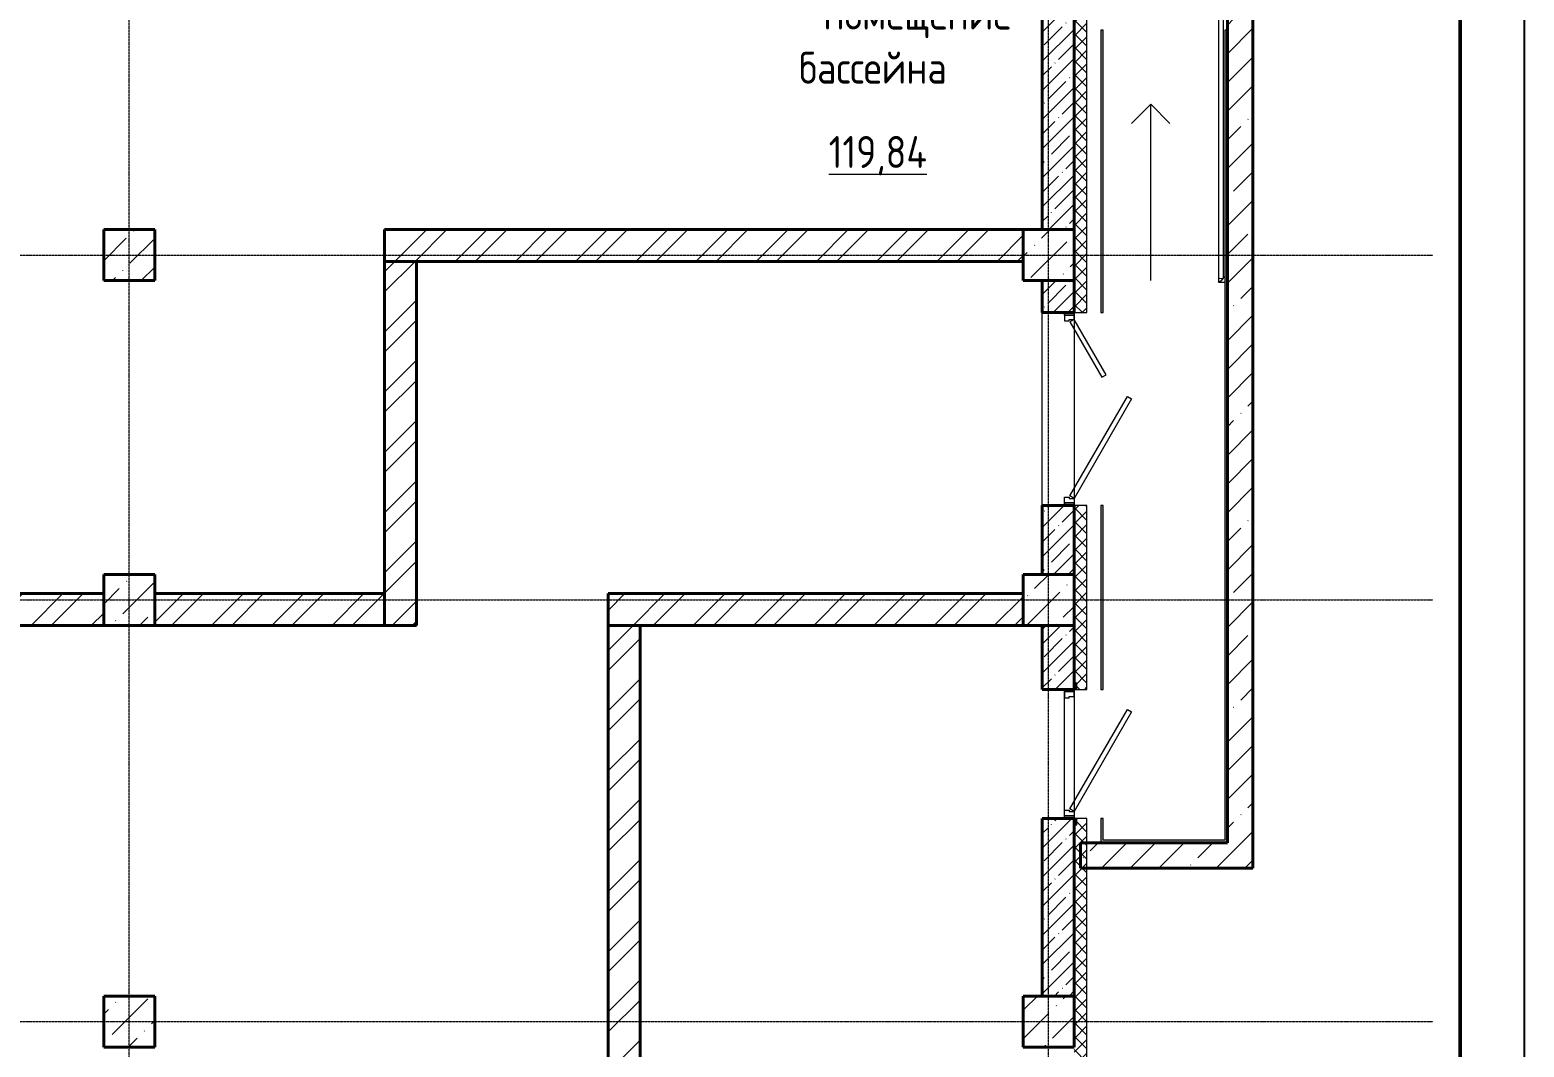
# Model space of a CAD drawing. Header units: millimetres. Extents: x 0 to 351840, y -132678 to 32417.
# Drawn here: x 340091 to 351792, y 15385 to 23348 of the extents above; entities that cross this region are included whole.
import ezdxf

# ---------------------------------------------------------------- set-up
doc = ezdxf.new("R2010")
doc.units = ezdxf.units.MM
doc.linetypes.add('BI_линия_сетки', pattern=[25, 20, -2.5, 0, -2.5])
doc.linetypes.add('BI_невидимые', pattern=[5, 3, -2])
for name, color, linetype, lineweight in [('KPSP-Рамка', 7, 'Continuous', 70), ('Двери', 7, 'Continuous', 18), ('Марки помещений', 7, 'Continuous', 20), ('Несущие колонны', 7, 'Continuous', 18), ('Ограждение', 7, 'Continuous', 9), ('Оси', 7, 'Continuous', 9), ('Перекрытие', 7, 'Continuous', 18), ('Стены внутренние', 7, 'Continuous', 18), ('Стены наружные', 7, 'Continuous', 18), ('Стены несущие', 7, 'Continuous', 18), ('Стены отделка', 7, 'Continuous', 18), ('Стрелки вверх', 7, 'Continuous', 9)]:
    doc.layers.add(name, color=color, linetype=linetype, lineweight=lineweight)
doc.styles.add('GOST Common_1', font='GOST Common.ttf', dxfattribs={"width": 0.9, "height": 250})
pattern_1 = [(45, (5685.96, 5809.43), (-114.04925, 114.04925), []), (45, (5800.01, 5809.43), (-114.04925, 114.04925), [201.612, -40.322, 3.353, -36.97])]
pattern_2 = [(45, (5685.96, 5809.43), (-224.5064, 224.5064), []), (45, (5910.47, 5809.43), (-224.5064, 224.5064), [396.875, -79.375, 3.353, -76.022])]
pattern_3 = [(45, (5685.96, 5809.43), (-235.7317, 235.7317), []), (45, (5843.12, 5809.43), (-235.7317, 235.7317), [])]

# ---------------------------------------------------------------- blocks, each defined once
blk = doc.blocks.new('*U84')
at = {"color": 7, "linetype": 'ByBlock', "lineweight": 25}
blk.add_lwpolyline([(594, 420), (594, 0), (0, 0), (0, 420)], close=True, dxfattribs=at)
at = {"color": 0, "linetype": 'ByBlock', "lineweight": 50}
blk.add_lwpolyline([(589, 415), (589, 5), (20, 5), (20, 415)], close=True, dxfattribs=at)
blk = doc.blocks.new('_временные_конструкции_колонны_монолитные_прямоугольная - _временная_конструкция_колонна_400x400-V22--01 Подвал__-3_000____Отделочный_')
at = {"layer": 'Несущие колонны', "lineweight": 9}
h = blk.add_hatch(dxfattribs=at)
h.set_pattern_fill('FP_23', color=9, style=0, pattern_type=2)
h.set_pattern_definition([(45, (-40450, -13900), (84.18955, 308.69595), [396.875, -79.375, 3.353, -76.022])])
h.paths.add_polyline_path([(200, -200), (200, 200), (-200, 200), (-200, -200)])
at = {"layer": 'Несущие колонны', "color": 9, "lineweight": 40}
for p, q in [((200, 200), (-200, 200)), ((-200, 200), (-200, -200)), ((200, -200), (200, 200)), ((-200, -200), (200, -200))]:
    blk.add_line(p, q, dxfattribs=at)
blk = doc.blocks.new('_временные_конструкции_колонны_монолитные_прямоугольная - _временная_конструкция_колонна_400x400-V23--01 Подвал__-3_000____Отделочный_')
at = {"layer": 'Несущие колонны', "lineweight": 9}
h = blk.add_hatch(dxfattribs=at)
h.set_pattern_fill('FP_24', color=9, style=0, pattern_type=2)
h.set_pattern_definition([(45, (-47650, -13900), (84.18955, 308.69595), [396.875, -79.375, 3.353, -76.022])])
h.paths.add_polyline_path([(200, -200), (200, 200), (-200, 200), (-200, -200)])
at = {"layer": 'Несущие колонны', "color": 9, "lineweight": 40}
for p, q in [((200, 200), (-200, 200)), ((-200, 200), (-200, -200)), ((200, -200), (200, 200)), ((-200, -200), (200, -200))]:
    blk.add_line(p, q, dxfattribs=at)
blk = doc.blocks.new('_временные_конструкции_колонны_монолитные_прямоугольная - _временная_конструкция_колонна_400x400-V30--01 Подвал__-3_000____Отделочный_')
at = {"layer": 'Несущие колонны', "lineweight": 9}
h = blk.add_hatch(dxfattribs=at)
h.set_pattern_fill('FP_31', color=9, style=0, pattern_type=2)
h.set_pattern_definition([(45, (-40450, -19900), (84.19025, 308.69666), [396.875, -79.375, 3.353, -76.022])])
h.paths.add_polyline_path([(200, -200), (200, 200), (-200, 200), (-200, -200)])
at = {"layer": 'Несущие колонны', "color": 9, "lineweight": 40}
for p, q in [((200, 200), (-200, 200)), ((-200, 200), (-200, -200)), ((200, -200), (200, 200)), ((-200, -200), (200, -200))]:
    blk.add_line(p, q, dxfattribs=at)
blk = doc.blocks.new('_временные_конструкции_колонны_монолитные_прямоугольная - _временная_конструкция_колонна_400x400-V31--01 Подвал__-3_000____Отделочный_')
at = {"layer": 'Несущие колонны', "lineweight": 9}
h = blk.add_hatch(dxfattribs=at)
h.set_pattern_fill('FP_32', color=9, style=0, pattern_type=2)
h.set_pattern_definition([(45, (-47650, -19900), (84.19025, 308.69666), [396.875, -79.375, 3.353, -76.022])])
h.paths.add_polyline_path([(200, -200), (200, 200), (-200, 200), (-200, -200)])
at = {"layer": 'Несущие колонны', "color": 9, "lineweight": 40}
for p, q in [((200, 200), (-200, 200)), ((-200, 200), (-200, -200)), ((200, -200), (200, 200)), ((-200, -200), (200, -200))]:
    blk.add_line(p, q, dxfattribs=at)
blk = doc.blocks.new('_временные_конструкции_колонны_монолитные_прямоугольная - _временная_конструкция_колонна_400x400-V42--01 Подвал__-3_000____Отделочный_')
at = {"layer": 'Несущие колонны', "lineweight": 9}
h = blk.add_hatch(dxfattribs=at)
h.set_pattern_fill('FP_45', color=9, style=0, pattern_type=2)
h.set_pattern_definition([(45, (-40450, -17200), (84.18955, 308.69595), [396.875, -79.375, 3.353, -76.022])])
h.paths.add_polyline_path([(200, -200), (200, 200), (-200, 200), (-200, -200)])
at = {"layer": 'Несущие колонны', "color": 9, "lineweight": 40}
for p, q in [((200, 200), (-200, 200)), ((-200, 200), (-200, -200)), ((200, -200), (200, 200)), ((-200, -200), (200, -200))]:
    blk.add_line(p, q, dxfattribs=at)
blk = doc.blocks.new('_временные_конструкции_колонны_монолитные_прямоугольная - _временная_конструкция_колонна_400x400-V43--01 Подвал__-3_000____Отделочный_')
at = {"layer": 'Несущие колонны', "lineweight": 9}
h = blk.add_hatch(dxfattribs=at)
h.set_pattern_fill('FP_46', color=9, style=0, pattern_type=2)
h.set_pattern_definition([(45, (-47650, -17200), (84.18955, 308.69595), [396.875, -79.375, 3.353, -76.022])])
h.paths.add_polyline_path([(200, -200), (200, 200), (-200, 200), (-200, -200)])
at = {"layer": 'Несущие колонны', "color": 9, "lineweight": 40}
for p, q in [((200, 200), (-200, 200)), ((-200, 200), (-200, -200)), ((200, -200), (200, 200)), ((-200, -200), (200, -200))]:
    blk.add_line(p, q, dxfattribs=at)
blk = doc.blocks.new('_Двери_Металлическая_Однопольная_Техническая_для_гребенок - _дверь_ДМВ_2200-1010_П Д-16_-5599377--01 Подвал__-3_000____Отделочный_')
at = {"layer": 'Двери', "color": 9, "lineweight": 9}
for p, q in [((-224, 542), (-204, 575)), ((556, 92), (-224, 542)), ((-204, 575), (575, 125)), ((-380, 145), (-430, 145)), ((-430, 145), (-430, 135)), ((-430, 135), (-380, 135)), ((-380, 135), (-380, 145)), ((-325, 125), (-360, 125)), ((-360, 125), (-360, 50)), ((-325, 85), (-325, 125)), ((575, 125), (556, 92)), ((575, 125), (610, 125)), ((575, 85), (575, 125)), ((610, 125), (610, 50)), ((680, 145), (630, 145)), ((630, 145), (630, 135)), ((630, 135), (680, 135)), ((680, 135), (680, 145)), ((-360, 50), (-315, 50)), ((-315, 85), (-325, 85)), ((-315, 50), (-315, 85)), ((565, 85), (575, 85)), ((565, 50), (565, 85)), ((610, 50), (565, 50))]:
    blk.add_line(p, q, dxfattribs=at)
at = {"layer": 'Двери', "color": 9, "linetype": 'BI_невидимые', "lineweight": 9}
for p, q in [((-380, 50), (-380, 125)), ((-380, 125), (-360, 125)), ((-380, 50), (-380, 125)), ((-380, 125), (-360, 125)), ((-360, 125), (-360, 50)), ((-360, 125), (-360, 50)), ((610, 50), (610, 125)), ((610, 125), (630, 125)), ((610, 50), (610, 125)), ((610, 125), (630, 125)), ((630, 125), (630, 50)), ((630, 125), (630, 50)), ((-360, 50), (-380, 50)), ((-360, 50), (-380, 50)), ((630, 50), (610, 50)), ((630, 50), (610, 50))]:
    blk.add_line(p, q, dxfattribs=at)
blk = doc.blocks.new('_Двери_Металлические_Двупольная_Техническая_3_7 - _дверь_ДМН_2200-1510 ДН-2_-5566088--01 Подвал__-3_000____Отделочный_')
at = {"layer": 'Двери', "color": 9, "lineweight": 9}
for p, q in [((26, 542), (46, 575)), ((806, 92), (26, 542)), ((46, 575), (825, 125)), ((-142, 375), (-575, 125)), ((-123, 342), (-142, 375)), ((-556, 92), (-123, 342)), ((-575, 125), (-610, 125)), ((-575, 125), (-556, 92)), ((-575, 85), (-575, 125)), ((825, 125), (806, 92)), ((825, 125), (860, 125)), ((825, 85), (825, 125)), ((-610, 50), (-565, 50)), ((-565, 85), (-575, 85)), ((-565, 50), (-565, 85)), ((815, 85), (825, 85)), ((815, 50), (815, 85)), ((860, 50), (815, 50))]:
    blk.add_line(p, q, dxfattribs=at)
at = {"layer": 'Двери', "color": 9, "linetype": 'BI_невидимые', "lineweight": 9}
for p, q in [((-630, 50), (-630, 125)), ((-630, 125), (-610, 125)), ((-630, 50), (-630, 125)), ((-630, 125), (-610, 125)), ((-610, 125), (-630, 125)), ((-630, 125), (-630, 50)), ((-610, 125), (-610, 50)), ((-610, 125), (-610, 50)), ((-610, 50), (-610, 125)), ((860, 50), (860, 125)), ((860, 125), (880, 125)), ((860, 50), (860, 125)), ((860, 125), (880, 125)), ((880, 125), (860, 125)), ((860, 125), (860, 50)), ((880, 125), (880, 50)), ((880, 125), (880, 50)), ((880, 50), (880, 125)), ((-610, 50), (-630, 50)), ((-610, 50), (-630, 50)), ((-630, 50), (-610, 50)), ((880, 50), (860, 50)), ((880, 50), (860, 50)), ((860, 50), (880, 50))]:
    blk.add_line(p, q, dxfattribs=at)
blk = doc.blocks.new('_металлические_изделия_труба_круглая_ГОСТ_32678-2014_с_выпусками - _металлические_изделия_труба_круглая-7737624--01 Подвал__-3_000____Отделочный_')
at = {"layer": 'Ограждение', "color": 9}
for p, q in [((-31, 4654), (-31, 4621)), ((38, 4656), (-29, 4656)), ((5, 4618), (38, 4618)), ((38, 4654), (38, 4656)), ((38, 4618), (38, 4654)), ((-31, 2159), (-31, -79)), ((7, -79), (7, 2159)), ((-31, -79), (-31, -113)), ((-29, -115), (18, -115)), ((18, -77), (5, -77))]:
    blk.add_line(p, q, dxfattribs=at)
at = {"layer": 'Ограждение', "color": 9, "flags": 128}
for points in [[(-12, 2118), (-15, 2119), (-19, 2121), (-22, 2124), (-24, 2128), (-27, 2133), (-29, 2139), (-30, 2145), (-31, 2152), (-31, 2159), (-31, 2166), (-30, 2172), (-29, 2179), (-27, 2184), (-24, 2189), (-22, 2193), (-19, 2196), (-15, 2198), (-12, 2199)], [(-12, 2197), (-15, 2196), (-18, 2195), (-21, 2192), (-24, 2188), (-26, 2183), (-28, 2178), (-29, 2172), (-30, 2165), (-30, 2159), (-30, 2152), (-29, 2146), (-28, 2139), (-26, 2134), (-24, 2129), (-21, 2125), (-18, 2123), (-15, 2121), (-12, 2120)], [(-12, 2199), (-9, 2198), (-6, 2196), (-3, 2193), (0, 2189), (2, 2184), (4, 2179), (6, 2172), (7, 2166), (7, 2159), (7, 2152), (6, 2145), (4, 2139), (2, 2133), (0, 2128), (-3, 2124), (-6, 2121), (-9, 2119), (-12, 2118)], [(-12, 2120), (-9, 2121), (-6, 2123), (-3, 2125), (0, 2129), (2, 2134), (4, 2139), (5, 2146), (6, 2152), (6, 2159), (6, 2165), (5, 2172), (4, 2178), (2, 2183), (0, 2188), (-3, 2192), (-6, 2195), (-9, 2196), (-12, 2197)]]:
    blk.add_lwpolyline(points, dxfattribs=at)
at = {"layer": 'Ограждение', "color": 9}
for centre, major_axis, start_param, end_param in [((-12, 4621), (19, 0), 3.141593, 6.021386), ((-12, 4621), (18.1, 0), 5.872435, 6.020407), ((-12, -79), (19, 0), 3.141593, 4.712389), ((-12, -79), (19, 0), 3.141593, 6.283185), ((-12, -79), (19, 0), 4.712389, 6.283185)]:
    blk.add_ellipse(centre, major_axis=major_axis, ratio=0.472551, start_param=start_param, end_param=end_param, dxfattribs=at)
for points, knots in [([(-31, 4654), (-31, 4655), (-31, 4656), (-30, 4656), (-29, 4656), (-29, 4656)], [0, 0, 0, 0, 0.0833333, 0.125, 0.1666667, 0.1666667, 0.1666667, 0.1666667]), ([(4, 4618), (4, 4618), (3, 4619), (2, 4619), (1, 4619), (0, 4620), (-2, 4621), (-4, 4622), (-5, 4623), (-6, 4623), (-7, 4624), (-8, 4625), (-10, 4626), (-11, 4627), (-12, 4628), (-13, 4629), (-15, 4631), (-16, 4632), (-17, 4633), (-18, 4634), (-19, 4635), (-21, 4637), (-22, 4638), (-23, 4639), (-24, 4641), (-25, 4642), (-26, 4644), (-27, 4646), (-29, 4647), (-30, 4649), (-31, 4652), (-31, 4653), (-31, 4654)], [0.1666667, 0.1666667, 0.1666667, 0.1666667, 0.2083333, 0.2291667, 0.25, 0.2916667, 0.3333333, 0.3541667, 0.375, 0.3958333, 0.4166667, 0.4375, 0.4583333, 0.4791667, 0.5, 0.5208333, 0.5416667, 0.5625, 0.5833333, 0.6041667, 0.625, 0.6458333, 0.6666667, 0.6875, 0.7083333, 0.75, 0.7708333, 0.7916667, 0.8333333, 0.875, 0.9166667, 1, 1, 1, 1]), ([(7, -79), (7, -80), (7, -82), (6, -84), (4, -86), (3, -88), (2, -89), (1, -91), (0, -93), (-2, -95), (-4, -97), (-5, -98), (-6, -99), (-7, -100), (-8, -102), (-10, -103), (-11, -104), (-12, -105), (-13, -106), (-15, -107), (-16, -108), (-17, -109), (-18, -110), (-19, -111), (-21, -112), (-22, -112), (-23, -113), (-24, -114), (-25, -114), (-26, -115), (-27, -115), (-29, -115), (-30, -115), (-31, -115), (-31, -114), (-31, -113)], [0, 0, 0, 0, 0.083333, 0.125, 0.166667, 0.208333, 0.229167, 0.25, 0.291667, 0.333333, 0.354167, 0.375, 0.395833, 0.416667, 0.4375, 0.458333, 0.479167, 0.5, 0.520833, 0.541667, 0.5625, 0.583333, 0.604167, 0.625, 0.645833, 0.666667, 0.6875, 0.708333, 0.75, 0.770833, 0.791667, 0.833333, 0.875, 0.916667, 1, 1, 1, 1]), ([(4, -85), (5, -85), (5, -84), (5, -83), (5, -83)], [0.86925413, 0.86925413, 0.86925413, 0.86925413, 0.875, 0.91666667, 0.91666667, 0.91666667, 0.91666667])]:
    blk.add_open_spline(points, degree=3, knots=knots, dxfattribs=at)
blk = doc.blocks.new('Подоснова подвал')
at = {"layer": 'Стены внутренние', "lineweight": 9}
h = blk.add_hatch(dxfattribs=at)
h.set_pattern_fill('FP_47', color=9, style=0, pattern_type=2)
h.set_pattern_definition([(45, (5685.964, 5809.43), (-53.03301, 53.03301), []), (135, (5685.964, 5809.43), (-53.03301, -53.03301), [])])
h.paths.add_polyline_path([(53636, 5609.4), (53636, 21299.4), (53536, 21299.4), (53536, 5609.4)])
h.paths.add_polyline_path([(53536, 22309.4), (53636, 22309.4), (53636, 23749.4), (53536, 23749.4), (53536, 22809.4)])
h.paths.add_polyline_path([(53536, 25259.4), (53636, 25259.4), (53636, 34409.4), (53536, 34409.4), (53536, 25509.4)])
h = blk.add_hatch(dxfattribs=at)
h.set_pattern_fill('FP_37', color=9, angle=45, style=0, pattern_type=2)
h.set_pattern_definition(pattern_3)
h.paths.add_polyline_path([(53136, 25659.4), (53136, 25909.4), (48136, 25909.4), (48136, 25659.4), (52815, 25659.4)])
h = blk.add_hatch(dxfattribs=at)
h.set_pattern_fill('FP_37', color=9, angle=45, style=0, pattern_type=2)
h.set_pattern_definition(pattern_3)
h.paths.add_polyline_path([(48386, 22809.4), (48386, 25659.4), (48136, 25659.4), (48136, 22809.4)])
h = blk.add_hatch(dxfattribs=at)
h.set_pattern_fill('FP_37', color=9, angle=45, style=0, pattern_type=2)
h.set_pattern_definition(pattern_3)
h.paths.add_polyline_path([(45936, 22809.4), (45936, 23059.4), (39136, 23059.4), (39136, 22809.4), (44614.7, 22809.4)])
h = blk.add_hatch(dxfattribs=at)
h.set_pattern_fill('FP_37', color=9, angle=45, style=0, pattern_type=2)
h.set_pattern_definition(pattern_3)
h.paths.add_polyline_path([(48136, 22809.4), (48136, 23059.4), (46336, 23059.4), (46336, 22809.4)])
h = blk.add_hatch(dxfattribs=at)
h.set_pattern_fill('FP_38', color=9, angle=45, style=0, pattern_type=2)
h.set_pattern_definition(pattern_3)
h.paths.add_polyline_path([(53136, 22809.4), (53136, 23059.4), (49886, 23059.4), (49886, 22809.4), (52815, 22809.4)])
h = blk.add_hatch(dxfattribs=at)
h.set_pattern_fill('FP_37', color=9, angle=45, style=0, pattern_type=2)
h.set_pattern_definition(pattern_3)
h.paths.add_polyline_path([(50136, 15409.4), (50136, 22809.4), (49886, 22809.4), (49886, 15409.4)])
at = {"layer": 'Стены наружные', "lineweight": 9}
h = blk.add_hatch(dxfattribs=at)
h.set_pattern_fill('FP_40', color=9, style=0, pattern_type=2)
h.set_pattern_definition(pattern_1)
h.paths.add_polyline_path([(53286, 25909.4), (53536, 25909.4), (53536, 33909.4), (53286, 33909.4), (53286, 25933.4)])
h = blk.add_hatch(dxfattribs=at)
h.set_pattern_fill('FP_39', color=9, style=0, pattern_type=2)
h.set_pattern_definition(pattern_2)
h.paths.add_polyline_path([(54736, 21109.4), (54936, 21109.4), (54936, 30269.4), (54736, 30268.5), (54736, 21952.2)])
at = {"layer": 'Стены наружные'}
h = blk.add_hatch(color=9, dxfattribs=at)
h.paths.add_polyline_path([(53764, 21109.4), (53764, 21299.4), (53744, 21299.4), (53744, 21109.4)])
h.paths.add_polyline_path([(53764, 22309.4), (53764, 23749.4), (53744, 23749.4), (53744, 22309.4)])
h.paths.add_polyline_path([(53764, 25259.4), (53764, 27469.4), (53744, 27469.4), (53744, 25259.4)])
for points in [[(54736, 21109.4), (54736, 27469.4), (54716, 27469.4), (54716, 21109.4)], [(54716, 21109.4), (54716, 21129.4), (53764, 21129.4), (53764, 21109.4)]]:
    blk.add_hatch(color=9, dxfattribs=at).paths.add_polyline_path(points)
at = {"layer": 'Стены наружные', "lineweight": 9}
h = blk.add_hatch(dxfattribs=at)
h.set_pattern_fill('FP_40', color=9, style=0, pattern_type=2)
h.set_pattern_definition(pattern_1)
h.paths.add_polyline_path([(53536, 23209.4), (53536, 23749.4), (53286, 23749.4), (53286, 23209.4)])
h.paths.add_polyline_path([(53286, 25259.4), (53536, 25259.4), (53536, 25509.4), (53286, 25509.4)])
h = blk.add_hatch(dxfattribs=at)
h.set_pattern_fill('FP_40', color=9, style=0, pattern_type=2)
h.set_pattern_definition(pattern_1)
h.paths.add_polyline_path([(53536, 19909.4), (53536, 21299.4), (53286, 21299.4), (53286, 19909.4)])
h.paths.add_polyline_path([(53286, 22309.4), (53536, 22309.4), (53536, 22809.4), (53286, 22809.4)])
h = blk.add_hatch(dxfattribs=at)
h.set_pattern_fill('FP_39', color=9, style=0, pattern_type=2)
h.set_pattern_definition(pattern_2)
h.paths.add_polyline_path([(53586, 20909.4), (54936, 20909.4), (54936, 21109.4), (53586, 21109.4)])
at = {"layer": 'Оси', "color": 9, "linetype": 'BI_линия_сетки'}
for p, q in [((46136, 799.9), (46136, 35999.7)), ((53336, 799.9), (53336, 35999.7)), ((-805.2, 25709.4), (56347.2, 25709.4)), ((-805.2, 23009.4), (56347.2, 23009.4)), ((-805.2, 19709.4), (56347.2, 19709.4))]:
    blk.add_line(p, q, dxfattribs=at)
at = {"layer": 'Перекрытие', "color": 9, "lineweight": 9}
for p, q in [((53286, 23749.4), (53286, 25259.4)), ((53536, 25239.4), (53536, 23769.4)), ((53461, 21299.4), (53461, 22309.4)), ((53536, 22309.4), (53536, 21299.4))]:
    blk.add_line(p, q, dxfattribs=at)
at = {"layer": 'Стены несущие', "color": 9, "lineweight": 40}
for p, q in [((53286, 33909.4), (53286, 25909.4)), ((53536, 25909.4), (53536, 33909.4)), ((54736, 30231.4), (54736, 21109.4)), ((54936, 20909.4), (54936, 30269.4)), ((53136, 25909.4), (48136, 25909.4)), ((48136, 22809.4), (48136, 25909.4)), ((53136, 25659.4), (48136, 25659.4)), ((48386, 22809.4), (48386, 25659.4)), ((53286, 25509.4), (53286, 25259.4)), ((53536, 25259.4), (53536, 25509.4)), ((53286, 25259.4), (53536, 25259.4)), ((53286, 23749.4), (53286, 23209.4)), ((53536, 23749.4), (53286, 23749.4)), ((53536, 23209.4), (53536, 23749.4)), ((45936, 23059.4), (39136, 23059.4)), ((48136, 23059.4), (46336, 23059.4)), ((53136, 23059.4), (49886, 23059.4)), ((49886, 23059.4), (49886, 15409.4)), ((39136, 22809.4), (45936, 22809.4)), ((46336, 22809.4), (48386, 22809.4)), ((53136, 22809.4), (49886, 22809.4)), ((50136, 22809.4), (50136, 15409.4)), ((53286, 22809.4), (53286, 22309.4)), ((53536, 22809.4), (53536, 22309.4)), ((53286, 22309.4), (53536, 22309.4)), ((53286, 21299.4), (53286, 19909.4)), ((53536, 21299.4), (53286, 21299.4)), ((53536, 21299.4), (53536, 19909.4)), ((54736, 21109.4), (53586, 21109.4)), ((53586, 21109.4), (53586, 20909.4)), ((53586, 20909.4), (54936, 20909.4))]:
    blk.add_line(p, q, dxfattribs=at)
at = {"layer": 'Стены отделка', "color": 9, "lineweight": 9}
for p, q in [((53636, 25259.4), (53636, 34409.4)), ((53744, 27469.4), (53744, 25259.4)), ((53764, 27469.4), (53744, 27469.4)), ((53764, 25259.4), (53764, 27469.4)), ((54716, 27469.4), (54716, 21129.4)), ((54736, 27469.4), (54716, 27469.4)), ((53536, 25259.4), (53636, 25259.4)), ((53744, 25259.4), (53764, 25259.4)), ((53636, 23749.4), (53536, 23749.4)), ((53636, 22309.4), (53636, 23749.4)), ((53744, 23749.4), (53744, 22309.4)), ((53764, 23749.4), (53744, 23749.4)), ((53764, 22309.4), (53764, 23749.4)), ((53536, 22309.4), (53636, 22309.4)), ((53744, 22309.4), (53764, 22309.4)), ((53636, 21299.4), (53536, 21299.4)), ((53636, 5509.4), (53636, 21299.4)), ((53744, 21299.4), (53744, 21109.4)), ((53764, 21299.4), (53744, 21299.4)), ((53764, 21129.4), (53764, 21299.4)), ((54716, 21129.4), (53764, 21129.4))]:
    blk.add_line(p, q, dxfattribs=at)
at = {"layer": 'Стрелки вверх', "color": 9}
for p, q in [((54136, 26889.4), (53986, 26739.4)), ((54136, 26629.4), (54136, 26889.4)), ((54136, 26889.4), (54286, 26739.4)), ((54136, 26349.4), (54136, 26629.4)), ((54136, 26069.4), (54136, 26349.4)), ((54136, 25789.4), (54136, 26069.4)), ((54136, 25509.4), (54136, 25789.4))]:
    blk.add_line(p, q, dxfattribs=at)
at = {"layer": 'Двери', "color": 9, "rotation": 269.9999999999999}
for name, p in [('_Двери_Металлические_Двупольная_Техническая_3_7 - _дверь_ДМН_2200-1510 ДН-2_-5566088--01 Подвал__-3_000____Отделочный_', (53411, 24629.4)), ('_Двери_Металлическая_Однопольная_Техническая_для_гребенок - _дверь_ДМВ_2200-1010_П Д-16_-5599377--01 Подвал__-3_000____Отделочный_', (53411, 21929.4))]:
    blk.add_blockref(name, p, dxfattribs=at)
at = {"layer": 'Несущие колонны', "color": 9}
for name, p in [('_временные_конструкции_колонны_монолитные_прямоугольная - _временная_конструкция_колонна_400x400-V30--01 Подвал__-3_000____Отделочный_', (46136, 25709.4)), ('_временные_конструкции_колонны_монолитные_прямоугольная - _временная_конструкция_колонна_400x400-V31--01 Подвал__-3_000____Отделочный_', (53336, 25709.4)), ('_временные_конструкции_колонны_монолитные_прямоугольная - _временная_конструкция_колонна_400x400-V42--01 Подвал__-3_000____Отделочный_', (46136, 23009.4)), ('_временные_конструкции_колонны_монолитные_прямоугольная - _временная_конструкция_колонна_400x400-V43--01 Подвал__-3_000____Отделочный_', (53336, 23009.4)), ('_временные_конструкции_колонны_монолитные_прямоугольная - _временная_конструкция_колонна_400x400-V22--01 Подвал__-3_000____Отделочный_', (46136, 19709.4)), ('_временные_конструкции_колонны_монолитные_прямоугольная - _временная_конструкция_колонна_400x400-V23--01 Подвал__-3_000____Отделочный_', (53336, 19709.4))]:
    blk.add_blockref(name, p, dxfattribs=at)
at = {"layer": 'Ограждение', "color": 9}
blk.add_blockref('_металлические_изделия_труба_круглая_ГОСТ_32678-2014_с_выпусками - _металлические_изделия_труба_круглая-7737624--01 Подвал__-3_000____Отделочный_', (54698.1, 25613.1), dxfattribs=at)
at = {"layer": 'Марки помещений', "color": 9, "lineweight": 9, "char_height": 250, "attachment_point": 1, "style": 'GOST Common_1'}
for s, insert, width in [('помещение', (51572.2, 27724.4), 1854.303), ('бассейна', (51381.7, 27301), 1544.05), ('\\L119,84', (51613.8, 26641.3), 974.05)]:
    blk.add_mtext(s, dxfattribs=dict(at, insert=insert, width=width))

msp = doc.modelspace()

# ---------------------------------------------------------------- block references
msp.add_blockref('Подоснова подвал', (294733, -4124))
at = {"layer": 'KPSP-Рамка', "xscale": 100, "yscale": 100, "zscale": 100}
msp.add_blockref('*U84', (292392, -9583), dxfattribs=at)

doc.saveas('drawing.dxf')
